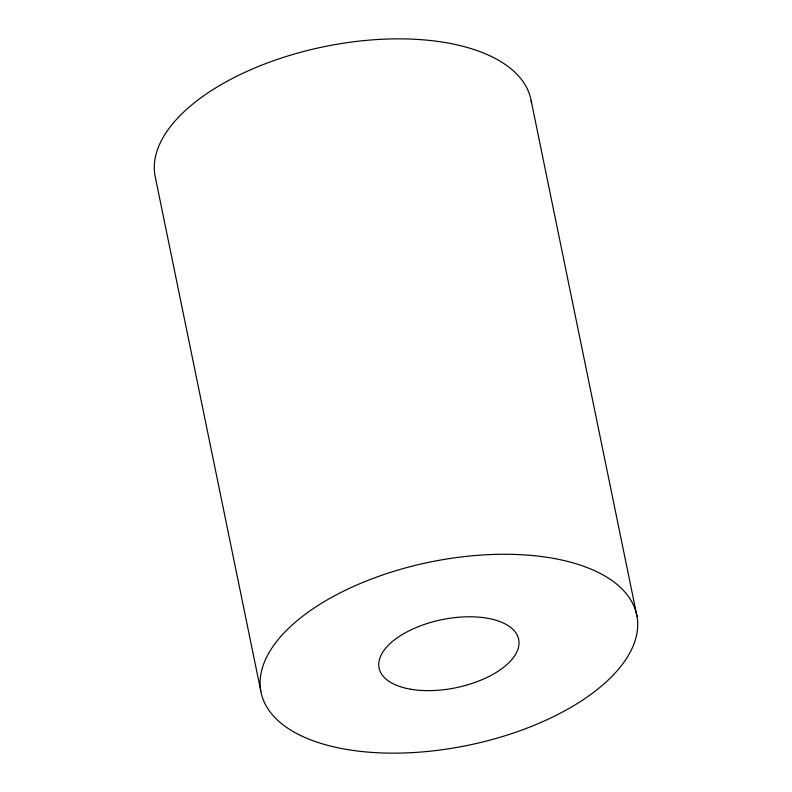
<?xml version="1.0" encoding="UTF-8"?>
<svg xmlns="http://www.w3.org/2000/svg" width="792" height="792" viewBox="0 0 792 792"><rect width="100%" height="100%" fill="white"/><g stroke="black" fill="none" stroke-linecap="round" stroke-linejoin="round"><path stroke-width="1.19" d="M531.214 101.01L637.016 616.423A191.783 93.565 -11.6 0 1 368.864 752.182A191.783 93.565 -11.6 0 1 340.827 592.515A191.783 93.565 -11.6 0 1 637.016 616.423M260.786 690.99L154.984 175.576A191.783 93.565 -11.6 0 1 329.234 45.659A191.783 93.565 -11.6 0 1 531.561 103.297M410.692 689.228A71.231 34.749 -11.6 0 0 518.928 644.718A71.231 34.749 -11.6 0 0 417.077 627.175A71.231 34.749 -11.6 0 0 410.692 689.228"/></g></svg>
